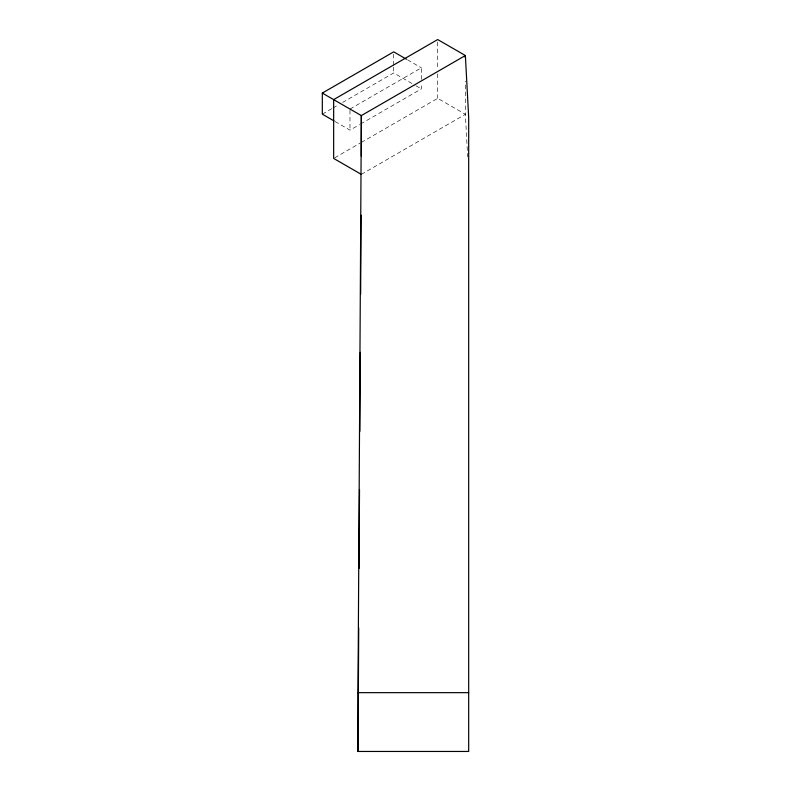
<?xml version="1.0" encoding="UTF-8"?>
<svg xmlns="http://www.w3.org/2000/svg" width="791" height="791" viewBox="0 0 791 791"><rect width="100%" height="100%" fill="white"/><g stroke="black" fill="none" stroke-linecap="round" stroke-linejoin="round"><path stroke-width="0.59" stroke-dasharray="3.96 2.97" d="M322.313 114.161L331.894 108.624M332.962 108.011L338.291 104.936M342.552 102.474L393.7 72.94L414.988 85.23M349.978 109.049L421.376 67.828L421.376 81.888M335.077 121.537L349.978 130.139L359.569 124.602M360.637 123.979L421.376 88.918L421.376 83.055M334.712 157.804L360.192 143.092M361.26 142.479L437.7 98.341L465.375 114.319L467.649 156.855M361.329 174.386L465.375 114.319L465.375 81.246M407.533 59.839L421.376 67.828M416.056 85.843L421.376 88.918M437.7 42.002L437.7 68.946M437.7 73.85L437.7 98.341M393.7 54.193L393.7 65.91M393.7 67.087L393.7 72.94M349.978 110.216L349.978 130.139"/><path stroke-width="1.19" d="M358.007 692.659L361.329 115.595L465.375 55.528L468.687 117.513L468.687 751.45L358.007 751.45L358.007 692.659L468.687 692.659M358.007 751.45L358.719 627.886M359.055 568.571L359.51 489.491M359.846 431.411L360.3 352.331M360.637 294.252L361.091 215.172M334.02 120.914L322.313 114.161L322.313 93.071L393.7 51.85L406.475 59.226M322.313 93.071L361.329 115.595L361.329 156.015M361.329 174.386L333.654 158.418L333.654 99.617L437.7 39.55L465.375 55.528L465.375 57.98"/></g></svg>
